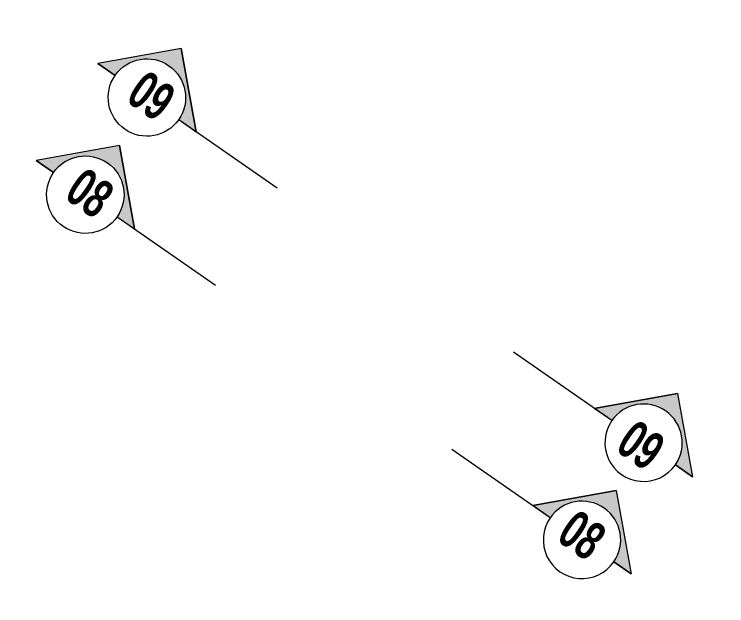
# Model space of a CAD drawing. Header units: millimetres. Extents: x 38 to 25171369, y -3 to 53837.
# Drawn here: x 25166723 to 25171369, y 38625 to 42481 of the extents above; entities that cross this region are included whole.
import ezdxf

# ---------------------------------------------------------------- set-up
doc = ezdxf.new("R2010")
doc.units = ezdxf.units.MM
doc.layers.add('Elevation-1', color=41, linetype='Continuous', lineweight=20)
doc.layers.add('G-ANNO-SYMB', color=111, linetype='Continuous', lineweight=9)
doc.layers.add('S- Structural', color=5, linetype='Continuous')
doc.styles.add('Swis721 LtCn BT_B', font='', dxfattribs={"width": 0.9, "height": 250})
doc.styles.get('Swis721 LtCn BT_B').set_extended_font_data('Swis721 LtCn BT', bold=True)

# ---------------------------------------------------------------- blocks, each defined once
blk = doc.blocks.new('A$Ce47450c8')
at = {"layer": 'G-ANNO-SYMB', "extrusion": (0, 0, -1)}
h = blk.add_hatch(color=9, dxfattribs=at)
edge = h.paths.add_edge_path(flags=0)
edge.add_line((-136.8, 252.3), (0, 252.3))
edge.add_line((0, 252.3), (-390.3, 642.7))
edge.add_line((-390.3, 642.7), (-780.6, 252.3))
edge.add_line((-780.6, 252.3), (-641.5, 252.3))
edge.add_arc((-389.2, 252.3), 252.3, 0, 180, ccw=False)
for p, q in [((390.3, 642.7), (0, 252.3)), ((390.3, 642.7), (780.6, 252.3)), ((136.8, 252.3), (0, 252.3)), ((641.5, 252.3), (780.6, 252.3))]:
    blk.add_line(p, q, dxfattribs=at)
at = {"layer": 'G-ANNO-SYMB', "color": 1, "extrusion": (0, 0, -1)}
for p, q in [((390.3, 642.7), (0, 252.3)), ((780.6, 252.3), (390.3, 642.7)), ((0, 252.3), (136.8, 252.3))]:
    blk.add_line(p, q, dxfattribs=at)
at = {"layer": 'G-ANNO-SYMB', "color": 2, "extrusion": (0, 0, -1)}
blk.add_line((641.5, 252.3), (1423, 252.3), dxfattribs=at)
at = {"layer": 'G-ANNO-SYMB', "color": 5, "extrusion": (0, 0, -1)}
blk.add_line((641.5, 252.3), (780.6, 252.3), dxfattribs=at)
at = {"layer": 'G-ANNO-SYMB', "extrusion": (0, 0, -1)}
blk.add_arc((-389.2, 252.3), 252.3, 0, 180, dxfattribs=at)
at = {"layer": 'G-ANNO-SYMB', "color": 2, "extrusion": (0, 0, -1)}
for start, end in [(0, 180), (180, 0)]:
    blk.add_arc((-389.2, 252.3), 252.3, start, end, dxfattribs=at)
blk = doc.blocks.new('first floor')
at = {"layer": 'Elevation-1', "ltscale": 20, "rotation": 325.2061657764727}
for p in [(50332349.6, 12308328.1, 0), (50331948.1, 12307694.7, 0)]:
    blk.add_blockref('A$Ce47450c8', p, dxfattribs=at)
at = {"layer": 'Elevation-1', "ltscale": 20, "xscale": -1, "rotation": 325.2061657766669}
for p in [(50336227.5, 12305633.6, 0), (50335825.9, 12305000.1, 0)]:
    blk.add_blockref('A$Ce47450c8', p, dxfattribs=at)
at = {"layer": 'G-ANNO-SYMB', "color": 1, "char_height": 250, "width": 333.094, "attachment_point": 2, "rotation": 325.2062, "line_spacing_factor": 0.964267, "style": 'Swis721 LtCn BT_B'}
for s, insert in [('09', (50332914.6, 12308427.6)), ('08', (50332513, 12307794.2)), ('09', (50336106.9, 12306150)), ('08', (50335722.2, 12305564.3))]:
    blk.add_mtext(s, dxfattribs=dict(at, insert=insert))

msp = doc.modelspace()

# ---------------------------------------------------------------- block references
at = {"layer": 'S- Structural'}
msp.add_blockref('first floor', (-25165225.1, -12266374.7), dxfattribs=at)

doc.saveas('drawing.dxf')
